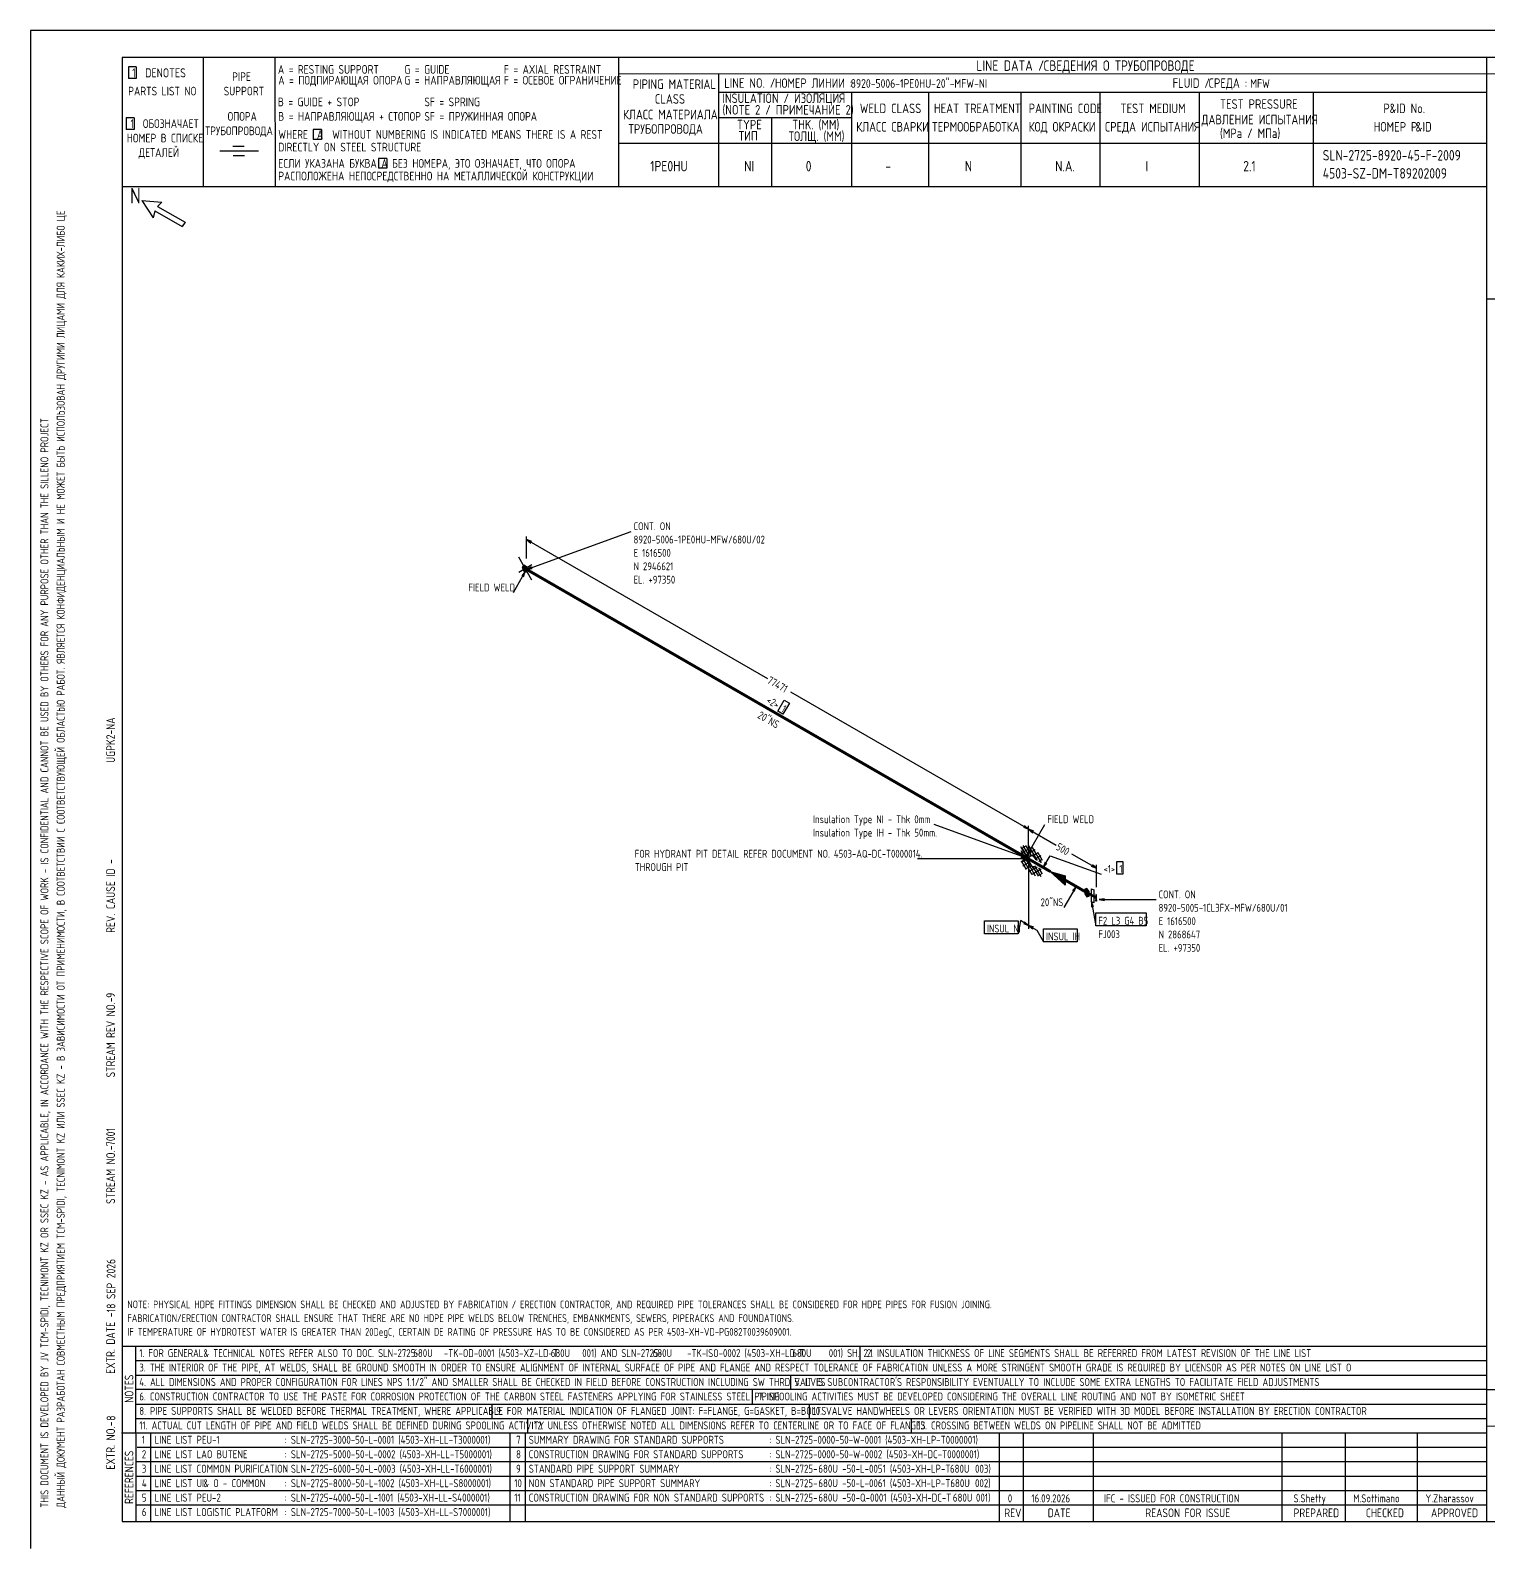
# Model space of a CAD drawing. Extents: x -1005 to 607, y -998 to 420.
# Drawn here: x 0 to 403.3, y 0 to 420 of the extents above; entities that cross this region are included whole.
import ezdxf

# ---------------------------------------------------------------- set-up
doc = ezdxf.new("R2010")
doc.units = 0
doc.styles.add('TTFN17', font='GOST type A')

msp = doc.modelspace()

# ---------------------------------------------------------------- linework, layer by layer
at = {"layer": 'GT_1', "flags": 128}
for points in [[(0, 420), (0, 0)], [(594, 420), (0, 420)], [(589.1, 412.5), (25.4, 412.5)], [(25.4, 412.5), (25.4, 7.5)], [(47.8, 412.5), (47.8, 376.7)], [(67.6, 412.5), (67.7, 376.7)], [(162.7, 412.5), (162.7, 376.7)], [(402.7, 412.5), (402.7, 7.5)], [(29.3, 409.9), (27.1, 409.9)], [(27.1, 409.9), (27.1, 406.7)], [(29.3, 409.9), (29.3, 406.7)], [(589.1, 408), (162.7, 407.9)], [(190.3, 407.8), (190.3, 376.7)], [(29.3, 406.7), (27.1, 406.7)], [(190.3, 402.9), (402.7, 402.9)], [(227.1, 402.9), (227.1, 376.7)], [(248.4, 402.9), (248.4, 376.8)], [(273.9, 402.9), (273.9, 376.7)], [(295.8, 402.9), (295.8, 376.7)], [(323.2, 402.9), (323.2, 376.7)], [(354.8, 402.9), (354.8, 376.8)], [(28.7, 395.8), (26.5, 395.8)], [(26.5, 395.8), (26.5, 392.6)], [(28.7, 395.8), (28.7, 392.6)], [(227.1, 395.8), (190.3, 395.8)], [(205, 395.8), (205, 376.7)], [(28.7, 392.6), (26.5, 392.6)], [(80.5, 392.6), (78.2, 392.6)], [(78.2, 392.6), (78.2, 389.8)], [(80.5, 392.6), (80.5, 389.8)], [(63.1, 386.6), (52.4, 386.6)], [(59.1, 387.9), (56, 387.9)], [(80.5, 389.8), (78.2, 389.8)], [(230.2, 388.7), (162.7, 388.7)], [(402.7, 388.7), (226.9, 388.7)], [(59.2, 385.3), (56.1, 385.3)], [(98.6, 384.6), (96.3, 384.6)], [(96.3, 384.6), (96.3, 381.9)], [(98.6, 384.6), (98.6, 381.9)], [(98.6, 381.9), (96.3, 381.9)], [(402.7, 376.7), (25.4, 376.7)], [(30.8, 372.9), (34, 368.1)], [(30.8, 372.9), (36.4, 372.5)], [(34.4, 370.1), (34, 368.1)], [(34.4, 370.1), (42, 365.7)], [(36.4, 372.5), (35.2, 371.3)], [(35.2, 371.3), (42.8, 366.9)], [(42.8, 366.9), (42, 365.7)], [(402.7, 345.75), (589, 345.75)], [(137.25, 270.88), (166.12, 281.38)], [(137.25, 273.88), (137.25, 280.02)], [(138.68, 278.6), (137.25, 279.12), (138.38, 278.15)], [(137.25, 279.12), (203.85, 240.72)], [(138.68, 267.95), (135.07, 274.25)], [(136.88, 270.27), (133.5, 264.43)], [(138.68, 272.15), (135.07, 270.05)], [(136.35, 268.85), (136.88, 270.27), (135.9, 269.15)], [(137.25, 270.05), (136.5, 270.43), (136.12, 271.48), (136.5, 272.15), (137.25, 271.7), (137.62, 270.65), (137.25, 270.05)], [(136.15, 271.4), (137.36, 271.4)], [(136.19, 271.6), (137.29, 271.6)], [(136.22, 271.2), (137.43, 271.2)], [(136.29, 271), (137.5, 271)], [(136.31, 271.8), (137.08, 271.8)], [(136.37, 270.8), (137.57, 270.8)], [(136.44, 270.6), (137.59, 270.6)], [(136.55, 270.4), (137.47, 270.4)], [(138.53, 271.62), (137.25, 270.88), (138.75, 271.1)], [(276.07, 199.03), (210.3, 236.97)], [(208.43, 234.72), (209.93, 233.9), (208.12, 230.82), (206.7, 231.65), (208.43, 234.72)], [(276.07, 190.78), (249.97, 200.3)], [(274.65, 199.55), (276.07, 199.03), (274.95, 200)], [(275.7, 191.82), (280.57, 200.3)], [(276.07, 193.78), (276.07, 199.93)], [(276.07, 193.78), (276.07, 199.93)], [(277.5, 198.5), (276.07, 199.03), (277.2, 198.05)], [(276.07, 199.03), (283.73, 194.6)], [(276.98, 194), (273.75, 192.2)], [(277.5, 187.85), (273.9, 194.15)], [(277.88, 193.32), (273.9, 191)], [(275.4, 194.45), (274.12, 193.7)], [(274.27, 193.78), (275.7, 191.3)], [(274.5, 194.53), (276.07, 191.82)], [(275.32, 194.45), (276.82, 191.82)], [(276.23, 193.25), (275.7, 191.82), (276.68, 192.95)], [(276.07, 194.38), (278.4, 190.32)], [(277.05, 193.93), (279.52, 189.72)], [(276.07, 190.78), (245.32, 190.78)], [(273.75, 192.12), (276.98, 186.5)], [(273.9, 193.1), (277.88, 186.12)], [(277.5, 192.05), (273.9, 189.95)], [(274.12, 190.1), (275.4, 187.85)], [(275.7, 190.85), (274.27, 189.88)], [(276.07, 189.72), (274.5, 188.82)], [(274.57, 191), (276.07, 190.78), (274.8, 191.53)], [(274.57, 190.55), (276.07, 190.78), (274.57, 191)], [(276.07, 189.95), (275.32, 190.32), (274.95, 191.38), (275.32, 192.05), (276.07, 191.6), (276.45, 190.55), (276.07, 189.95)], [(274.96, 191.4), (276.15, 191.4)], [(275.01, 191.2), (276.22, 191.2)], [(275.07, 191.6), (276.07, 191.6)], [(275.08, 191), (276.29, 191)], [(275.15, 190.8), (276.36, 190.8)], [(275.19, 191.8), (275.74, 191.8)], [(275.23, 190.6), (276.43, 190.6)], [(275.3, 190.4), (276.36, 190.4)], [(275.57, 190.2), (276.23, 190.2)], [(278.02, 188.75), (278.02, 188.75), (277.73, 188.6), (277.35, 188.6), (276.98, 188.82), (276.6, 189.12), (276.3, 189.5), (275.93, 190.03), (275.77, 190.55), (275.7, 191), (275.77, 191.45), (275.93, 191.75), (276.3, 191.9), (276.6, 191.9), (276.98, 191.75), (277.35, 191.53), (277.73, 191.07), (278.1, 190.55)], [(276.07, 189.28), (276.07, 171.5)], [(276.07, 189.28), (276.07, 171.5)], [(278.7, 192.5), (277.2, 191.6)], [(279.45, 191.68), (277.88, 190.78)], [(278.62, 192.57), (279.82, 190.47)], [(279.75, 190.62), (278.93, 190.03)], [(280.12, 188.45), (282, 191.68), (296.1, 186.57)], [(280.65, 189.88), (280.12, 188.45), (281.1, 189.57)], [(294.82, 188.22), (288, 192.12)], [(293.4, 188.75), (294.82, 188.22), (293.7, 189.2)], [(294.82, 182.97), (294.82, 189.12)], [(300.45, 190.1), (302.18, 190.1), (302.18, 186.57), (300.45, 186.57), (300.45, 190.1)], [(276.82, 188.82), (275.32, 188.07)], [(278.4, 188.53), (276.07, 187.18)], [(279.52, 187.93), (277.05, 186.5)], [(277.27, 188.6), (278.7, 186.12)], [(277.88, 188.68), (279.45, 185.97)], [(279.82, 186.8), (278.55, 186.05)], [(278.85, 188.3), (279.75, 186.72)], [(286.2, 184.93), (286.2, 183.57), (282.07, 187.32), (286.2, 186.12), (286.2, 183.72), (282.45, 187.1), (286.2, 186.05), (286.2, 183.95), (282.9, 186.88), (286.2, 185.82), (286.2, 184.1), (283.27, 186.57), (286.2, 185.68), (286.2, 184.25), (283.65, 186.43), (286.2, 185.53), (286.2, 184.4), (284.1, 186.12), (286.2, 185.38), (286.2, 184.62), (284.4, 185.97), (286.2, 185.15), (286.2, 184.78), (284.85, 185.68), (286.2, 185), (286.2, 184.93), (282.07, 187.32)], [(289.2, 183.2), (285.82, 177.35)], [(288.68, 181.78), (289.2, 183.2), (288.23, 182.07)], [(291.6, 181.18), (292.2, 180.35), (292.8, 180.5), (292.8, 181.78), (292.2, 182.6), (291.6, 182.45), (291.6, 181.18)], [(291.6, 182.4), (292.35, 182.4)], [(291.6, 182.2), (292.49, 182.2)], [(291.6, 182), (292.64, 182)], [(291.6, 181.8), (292.78, 181.8)], [(291.6, 181.6), (292.8, 181.6)], [(291.6, 181.4), (292.8, 181.4)], [(291.6, 181.2), (292.8, 181.2)], [(291.73, 181), (292.8, 181)], [(291.87, 180.8), (292.8, 180.8)], [(292.02, 180.6), (292.8, 180.6)], [(294.82, 180.2), (292.2, 181.7)], [(294.82, 179.97), (292.2, 181.47)], [(292.2, 181.32), (294.82, 179.82)], [(294.07, 180.43), (294.07, 178.62), (293.48, 178.93), (293.48, 182.53), (294.07, 182.22), (294.07, 180.43)], [(294.82, 179.07), (294.68, 179.15), (294.82, 180.88), (294.68, 180.95), (294.82, 179.07), (294.82, 180.88)], [(294.68, 180.95), (294.68, 179.15)], [(294, 177.5), (293.48, 178.93), (293.48, 177.43)], [(293.48, 178.93), (294.68, 172.25)], [(297.07, 179.75), (295.57, 179.53), (297.07, 179.3)], [(295.57, 179.53), (311.32, 179.53)], [(263.85, 173.68), (273.15, 173.68), (273.15, 170.07), (263.85, 170.07), (263.85, 173.68)], [(273.82, 173.75), (273.15, 170.07)], [(276.07, 172.4), (273.82, 173.75)], [(274.65, 172.93), (276.07, 172.4), (274.95, 173.38)], [(277.5, 171.88), (276.07, 172.4), (277.2, 171.43)], [(276.07, 172.4), (278.32, 171.12)], [(294.68, 175.85), (308.62, 175.85), (308.62, 172.25), (294.68, 172.25), (294.68, 175.85)], [(278.32, 171.12), (280.2, 167.9)], [(280.2, 171.5), (289.5, 171.5), (289.5, 167.9), (280.2, 167.9), (280.2, 171.5)], [(25.3, 56), (402.7, 56)], [(29.1, 56), (29.2, 7.5)], [(229.4, 56), (229.4, 52)], [(29.1, 52), (402.7, 52)], [(29.1, 48), (402.7, 48)], [(210.2, 48), (210.2, 44)], [(402.7, 44), (29.1, 44)], [(199.6, 44), (199.6, 40)], [(402.7, 44), (589.1, 44)], [(29.2, 40), (402.7, 40)], [(127.6, 40), (127.6, 36)], [(215.4, 40), (215.4, 36)], [(29.1, 36), (402.7, 36)], [(137.5, 36), (137.5, 32)], [(243.6, 36), (243.6, 32)], [(402.7, 34), (589.1, 33.9)], [(25.2, 32), (402.7, 32)], [(33.2, 32), (33.2, 7.6)], [(132.6, 32), (132.6, 7.6)], [(136.8, 32), (136.8, 7.6)], [(267.9, 32), (267.9, 7.5)], [(274.6, 32), (274.6, 7.5)], [(293.9, 32), (293.9, 7.5)], [(346.1, 32), (346.1, 7.5)], [(363.6, 32), (363.6, 7.5)], [(383.5, 32), (383.5, 7.5)], [(402.7, 28), (29.5, 28)], [(402.7, 24), (29.1, 24)], [(402.7, 20), (29.1, 20)], [(402.7, 16), (29.1, 16)], [(402.7, 12), (29.2, 12)], [(25.4, 7.5), (589.1, 7.5)], [(0, 0), (0, 0)]]:
    msp.add_lwpolyline(points, dxfattribs=at)
at = {"layer": 'GT_1', "const_width": 0.8, "flags": 128}
for points in [[(276.07, 190.78), (137.25, 270.88)], [(282.07, 187.32), (276.07, 190.78)], [(292.2, 181.47), (286.2, 184.93)]]:
    msp.add_lwpolyline(points, dxfattribs=at)

# ---------------------------------------------------------------- texts
at = {"layer": 'GT_1', "style": 'TTFN17'}
for s, height, p in [('LINE DATA /', 2.8875, (261.63, 408.8)), ('СВЕДЕНИЯ О ТРУБОПРОВОДЕ', 2.8875, (280.23, 408.8)), (' 1  DENOTES', 2.5025, (26.88, 407)), (' PIPE', 2.406, (54.56, 406)), ('A = RESTING SUPPORT', 2.4062, (68.46, 408)), ('A = ПОДПИРАЮЩАЯ ОПОРА', 2.4062, (68.56, 405)), ('G = GUIDE', 2.406, (103.46, 408)), ('G = НАПРАВЛЯЮЩАЯ', 2.4062, (103.46, 405)), ('F = AXIAL RESTRAINT', 2.4062, (130.96, 408)), ('F = ОСЕВОЕ ОГРАНИЧЕНИЕ', 2.4062, (130.96, 405)), ('PARTS LIST NO', 2.4062, (27.06, 402)), ('SUPPORT', 2.406, (53.46, 402)), ('PIPING MATERIAL', 2.6469, (166.6, 403.8)), ('LINE NO. /', 2.647, (191.9, 404.1)), ('НОМЕР ЛИНИИ :', 2.5987, (205.89, 404.1)), ('8920-5006-1PE0HU-20"-MFW-NI', 2.4062, (226.86, 404.1)), ('FLUID /', 2.647, (315.9, 404.1)), ('СРЕДА :', 2.647, (325.9, 404.1)), ('MFW', 2.406, (337.36, 404.1)), ('B = GUIDE + STOP', 2.4062, (68.46, 399)), ('SF = SPRING', 2.4062, (108.96, 399)), ('CLASS', 2.647, (172.7, 399.7)), ('(NOTE 2 / ПРИМЕЧАНИЕ 2)', 2.6469, (191.4, 396.7)), ('INSULATION / ИЗОЛЯЦИЯ', 2.6469, (191.4, 399.9)), ('WELD CLASS', 2.647, (229.4, 397.1)), ('HEAT TREATMENT', 2.6469, (249.9, 397.1)), ('PAINTING CODE', 2.6469, (276.1, 397.1)), ('TEST MEDIUM', 2.6469, (301.5, 397.1)), ('TEST PRESSURE', 2.6469, (329, 398.3)), ('P', 2.65, (374.2, 397.1)), ('&ID No.', 2.647, (375.91, 397.1)), (' 1  ОБОЗНАЧАЕТ', 2.4062, (26.46, 393)), ('ОПОРА', 2.406, (54.56, 395)), ('B = НАПРАВЛЯЮЩАЯ + СТОПОР', 2.4062, (68.56, 395)), ('SF = ПРУЖИННАЯ ОПОРА', 2.4062, (108.96, 395)), ('КЛАСС МАТЕРИАЛА', 2.6469, (163.9, 395.4)), ('TYPE', 2.647, (195.4, 392.6)), ('THK. (MM)', 2.647, (210.7, 392.6)), ('ДАВЛЕНИЕ ИСПЫТАНИЯ', 2.6469, (323.9, 394)), ('НОМЕР В СПИСКЕ', 2.4062, (26.66, 389)), ('ТРУБОПРОВОДА', 2.4062, (48.36, 391)), ('WHERE  A  WITHOUT NUMBERING IS INDICATED MEANS THERE IS A REST', 2.4062, (68.56, 390)), ('ТРУБОПРОВОДА', 2.6469, (165.4, 391.4)), ('ТИП', 2.647, (195.9, 389.5)), ('ТОЛЩ. (ММ)', 2.647, (209.7, 389.4)), ('КЛАСС СВАРКИ', 2.6469, (228.4, 392)), ('ТЕРМООБРАБОТКА', 2.6469, (249.4, 392)), ('КОД ОКРАСКИ', 2.6469, (276.1, 392)), ('СРЕДА ИСПЫТАНИЯ', 2.6469, (297.2, 392)), ('(MPa / МПа)', 2.6469, (329, 390.2)), ('НОМЕР P', 2.647, (371.5, 392)), ('&ID', 2.647, (383.1, 392)), ('ДЕТАЛЕЙ', 2.406, (29.96, 385)), ('DIRECTLY ON STEEL STRUCTURE', 2.4062, (68.56, 386.5)), ('SLN-2725-8920-45-F-2009', 2.8875, (357.43, 384)), ('ЕСЛИ УКАЗАНА БУКВА A БЕЗ НОМЕРА, ЭТО ОЗНАЧАЕТ, ЧТО ОПОРА', 2.4062, (68.56, 382)), ('1PE0HU', 2.888, (171.43, 381)), ('NI', 2.888, (197.43, 381)), ('0', 2.89, (214.43, 381)), ('-', 2.89, (236.43, 381)), ('N', 2.89, (258.43, 381)), ('N.A.', 2.888, (283.43, 381)), ('I', 2.89, (308.43, 381)), ('2.1', 2.888, (335.43, 381)), ('РАСПОЛОЖЕНА НЕПОСРЕДСТВЕННО НА МЕТАЛЛИЧЕСКОЙ КОНСТРУКЦИИ', 2.4062, (68.56, 378.5)), ('4503-SZ-DM-T89202009', 2.8875, (357.43, 379)), ('N', 4.33, (27.55, 372.1)), ('CONT. ON', 2.166, (166.82, 281.75)), ('8920-5006-1PE0HU-MFW/680U/02', 2.1656, (166.82, 278.05)), ('E 1616500', 2.166, (166.82, 274.36)), ('N 2946621', 2.166, (166.82, 270.66)), ('EL. +97350', 2.166, (166.82, 266.96)), ('FIELD WELD', 2.166, (121.16, 264.8)), ('Insulation Type NI - Thk 0mm', 2.1656, (216.47, 200.68)), ('FIELD WELD', 2.166, (281.27, 200.68)), ('Insulation Type IH - Thk 50mm.', 2.1656, (216.47, 196.98)), ('FOR HYDRANT PIT DETAIL REFER DOCUMENT NO. 4503-AQ-DC-T0000014.', 2.1656, (167.16, 191.15)), ('THROUGH PIT', 2.1656, (167.16, 187.45)), ('<1>', 2.166, (296.8, 186.95)), ('1', 2.17, (301.16, 186.95)), ('CONT. ON', 2.166, (312.02, 179.9)), ('20"NS', 2.166, (279.4, 177.72)), ('8920-5005-1CL3FX-MFW/680U/01', 2.1656, (312.02, 176.2)), ('INSUL NI', 2.166, (264.54, 170.45)), ('F2 L3 G4 B5', 2.1656, (295.38, 172.62)), ('E 1616500', 2.166, (312.02, 172.5)), ('INSUL IH', 2.166, (280.9, 168.28)), ('FJ003', 2.166, (295.38, 168.88)), ('N 2868647', 2.166, (312.02, 168.81)), ('EL. +97350', 2.166, (312.02, 165.11)), ('NOTE: PHYSICAL HDPE FITTINGS DIMENSION SHALL BE CHECKED AND ADJUSTED BY FABRICATION / ERECTION CONTRACTOR, AND REQUIRED PIPE TOLERANCES SHALL BE CONSIDERED FOR HDPE PIPES FOR FUSION JOINING.', 2.1175, (26.82, 66.5)), ('FABRICATION/ERECTION CONTRACTOR SHALL ENSURE THAT THERE ARE NO HDPE PIPE WELDS BELOW TRENCHES, EMBANKMENTS, SEWERS, PIPERACKS AND FOUNDATIONS.', 2.1175, (26.82, 62.7)), ('IF TEMPERATURE OF HYDROTEST WATER IS GREATER THAN 20DegC, CERTAIN DE RATING OF PRESSURE HAS TO BE CONSIDERED AS PER 4503-XH-VD-PG082T0039609001.', 2.1175, (26.82, 58.9)), ('1. FOR GENERAL', 2.1849, (30.13, 53)), ('& TECHNICAL NOTES REFER ALSO TO DOC. SLN-2725-      -TK-OD-0001 (4503-XZ-LD-T      001) AND SLN-2725-      -TK-ISO-0002 (4503-XH-LD-T      001) SH. 2.1', 2.18487, (47.87, 53)), ('680U', 2.185, (105.93, 53)), ('680U', 2.185, (143.93, 53)), ('680U', 2.185, (172.13, 53)), ('680U', 2.185, (210.73, 53)), ('2. INSULATION THICKNESS OF LINE SEGMENTS SHALL BE REFERRED FROM LATEST REVISION OF THE LINE LIST', 2.1849, (231.33, 53)), ('3. THE INTERIOR OF THE PIPE, AT WELDS, SHALL BE GROUND SMOOTH IN ORDER TO ENSURE ALIGNMENT OF INTERNAL SURFACE OF PIPE AND FLANGE AND RESPECT TOLERANCE OF FABRICATION UNLESS A MORE STRINGENT SMOOTH GRADE IS REQUIRED BY LICENSOR AS PER NOTES ON LINE LIST O', 2.18487, (30.13, 49)), ('4. ALL DIMENSIONS AND PROPER CONFIGURATION FOR LINES NPS 1.1/2" AND SMALLER SHALL BE CHECKED IN FIELD BEFORE CONSTRUCTION INCLUDING SW THRD VALVES', 2.18487, (30.13, 45)), ("5. IT IS SUBCONTRACTOR'S RESPONSIBILITY EVENTUALLY TO INCLUDE SOME EXTRA LENGTHS TO FACILITATE FIELD ADJUSTMENTS", 2.18487, (211.33, 45)), ('6. CONSTRUCTION CONTRACTOR TO USE THE PASTE FOR CORROSION PROTECTION OF THE CARBON STEEL FASTENERS APPLYING FOR STAINLESS STEEL PIPING', 2.18487, (30.13, 41)), ('7. SPOOLING ACTIVITIES MUST BE DEVELOPED CONSIDERING THE OVERALL LINE ROUTING AND NOT BY ISOMETRIC SHEET', 2.18487, (201.33, 41)), ('8. PIPE SUPPORTS SHALL BE WELDED BEFORE THERMAL TREATMENT, WHERE APPLICABLE', 2.1849, (30.13, 37)), ('9. FOR MATERIAL INDICATION OF FLANGED JOINT: F=FLANGE, G=GASKET, B=BOLTS', 2.1849, (128.83, 37)), ('10. VALVE HANDWHEELS OR LEVERS ORIENTATION MUST BE VERIFIED WITH 3D MODEL BEFORE INSTALLATION BY ERECTION CONTRACTOR', 2.18487, (216.33, 37)), ('11. ACTUAL CUT LENGTH OF PIPE AND FIELD WELDS SHALL BE DEFINED DURING SPOOLING ACTIVITY', 2.1849, (30.13, 33)), ('12. UNLESS OTHERWISE NOTED ALL DIMENSIONS REFER TO CENTERLINE OR TO FACE OF FLANGES', 2.1849, (139.33, 33)), ('13. CROSSING BETWEEN WELDS ON PIPELINE SHALL NOT BE ADMITTED', 2.1849, (245.33, 33)), ('1', 2.21, (30.83, 29)), ('LINE LIST PEU-1', 2.2138, (34.33, 29)), (': SLN-2725-3000-50-L-0001 (4503-XH-LL-T3000001)', 2.2138, (70.33, 29)), ('7', 2.21, (134.33, 29)), ('SUMMARY DRAWING FOR STANDARD SUPPORTS', 2.2138, (137.83, 29)), (': SLN-2725-0000-50-W-0001 (4503-XH-LP-T0000001)', 2.2138, (204.33, 29)), ('2', 2.21, (30.83, 25)), ('LINE LIST LAO BUTENE', 2.2138, (34.33, 25)), (': SLN-2725-5000-50-L-0002 (4503-XH-LL-T5000001)', 2.2138, (70.33, 25)), ('8', 2.21, (134.33, 25)), ('CONSTRUCTION DRAWING FOR STANDARD SUPPORTS', 2.2138, (137.83, 25)), (': SLN-2725-0000-50-W-0002 (4503-XH-DC-T0000001)', 2.2138, (204.33, 25)), ('3', 2.21, (30.83, 21)), ('LINE LIST COMMON PURIFICATION', 2.2138, (34.33, 21)), (': SLN-2725-6000-50-L-0003 (4503-XH-LL-T6000001)', 2.2138, (70.33, 21)), ('9', 2.21, (134.33, 21)), ('STANDARD PIPE SUPPORT SUMMARY', 2.2138, (137.83, 21)), (': SLN-2725-      -50-L-0051 (4503-XH-LP-T      003)', 2.2138, (204.33, 21)), ('680U', 2.214, (217.93, 21)), ('680U', 2.214, (254.33, 21)), ('4', 2.21, (30.83, 17)), ('LINE LIST UI', 2.2138, (34.33, 17)), ('& O - COMMON', 2.2138, (47.85, 17)), (': SLN-2725-8000-50-L-1002 (4503-XH-LL-S8000001)', 2.2138, (70.33, 17)), ('10', 2.214, (133.83, 17)), ('NON STANDARD PIPE SUPPORT SUMMARY', 2.2138, (137.83, 17)), (': SLN-2725-      -50-L-0061 (4503-XH-LP-T      002)', 2.2138, (204.33, 17)), ('680U', 2.214, (217.93, 17)), ('680U', 2.214, (254.43, 17)), ('5', 2.21, (30.83, 13)), ('LINE LIST PEU-2', 2.2138, (34.33, 13)), (': SLN-2725-4000-50-L-1001 (4503-XH-LL-S4000001)', 2.2138, (70.33, 13)), ('11', 2.214, (133.83, 13)), ('CONSTRUCTION DRAWING FOR NON STANDARD SUPPORTS', 2.2138, (137.83, 13)), (': SLN-2725-      -50-Q-0001 (4503-XH-DC-T      001)', 2.2138, (204.33, 13)), ('680U', 2.214, (217.93, 13)), ('680U', 2.214, (255.13, 13)), ('0', 2.21, (270.33, 12.8)), ('16.09.2026', 2.214, (276.83, 12.8)), ('IFC - ISSUED FOR CONSTRUCTION', 2.2138, (296.93, 12.8)), ('S.Shetty', 2.214, (349.33, 12.8)), ('M.Sottimano', 2.2138, (365.83, 12.8)), ('Y.Zharassov', 2.2138, (385.83, 12.8)), ('6', 2.21, (30.83, 9)), ('LINE LIST LOGISTIC PLATFORM', 2.2138, (34.33, 9)), (': SLN-2725-7000-50-L-1003 (4503-XH-LL-S7000001)', 2.2138, (70.33, 9)), ('REV', 2.406, (269.36, 8.7)), ('DATE', 2.406, (281.36, 8.7)), ('REASON FOR ISSUE', 2.4062, (308.36, 8.7)), ('PREPARED', 2.406, (349.36, 8.7)), ('CHECKED', 2.406, (369.36, 8.7)), ('APPROVED', 2.406, (387.36, 8.7))]:
    msp.add_text(s, height=height, dxfattribs=at).set_placement(p)
for s, height, rotation, p in [('ДАННЫЙ ДОКУМЕНТ РАЗРАБОТАН СОВМЕСТНЫМ ПРЕДПРИЯТИЕМ TCM-SPIDI, TECNIMONT KZ ИЛИ SSEC KZ - В ЗАВИСИМОСТИ ОТ ПРИМЕНИМОСТИ, В СООТВЕТСТВИИ С СООТВЕТСТВУЮЩЕЙ ОБЛАСТЬЮ РАБОТ. ЯВЛЯЕТСЯ КОНФИДЕНЦИАЛЬНЫМ И НЕ МОЖЕТ БЫТЬ ИСПОЛЬЗОВАН ДРУГИМИ ЛИЦАМИ ДЛЯ КАКИХ-ЛИБО ЦЕ', 2.21375, 90, (9.5, 11.33)), ('THIS DOCUMENT IS DEVELOPED BY JV TCM-SPIDI, TECNIMONT KZ OR SSEC KZ - AS APPLICABLE, IN ACCORDANCE WITH THE RESPECTIVE SCOPE OF WORK - IS CONFIDENTIAL AND CANNOT BE USED BY OTHERS FOR ANY PURPOSE OTHER THAN THE SILLENO PROJECT', 2.21375, 90, (5, 11.33)), ('77471', 2.166, -30, (203.55, 239.57)), ('20"NS', 2.166, -30, (200.91, 229.92)), ('<2>', 2.166, -30, (203.29, 234.05)), ('1', 2.17, -30, (207.47, 231.63)), ('UGPK2-NA', 2.406, 90, (23.4, 217.36)), ('500', 2.166, -30, (283.42, 193.5)), ('REV. CAUSE ID -', 2.4062, 90, (23.4, 170.36)), ('9', 2.41, 90, (23.4, 152.36)), ('STREAM REV NO.-', 2.4062, 90, (23.4, 130.36)), ('7001', 2.406, 90, (23.4, 111.36)), ('STREAM NO.-', 2.4062, 90, (23.4, 95.36)), ('18 SEP 2026', 2.4062, 90, (23.5, 65.36)), ('EXTR. DATE -', 2.4062, 90, (23.4, 48.36)), ('NOTES', 2.406, 90, (28.5, 40.36)), ('EXTR. NO.-', 2.406, 90, (23.4, 21.86)), ('8', 2.41, 90, (23.5, 35.36)), ('REFERENCES', 2.406, 90, (28.5, 12.36))]:
    msp.add_text(s, height=height, rotation=rotation, dxfattribs=at).set_placement(p)

doc.saveas('drawing.dxf')
